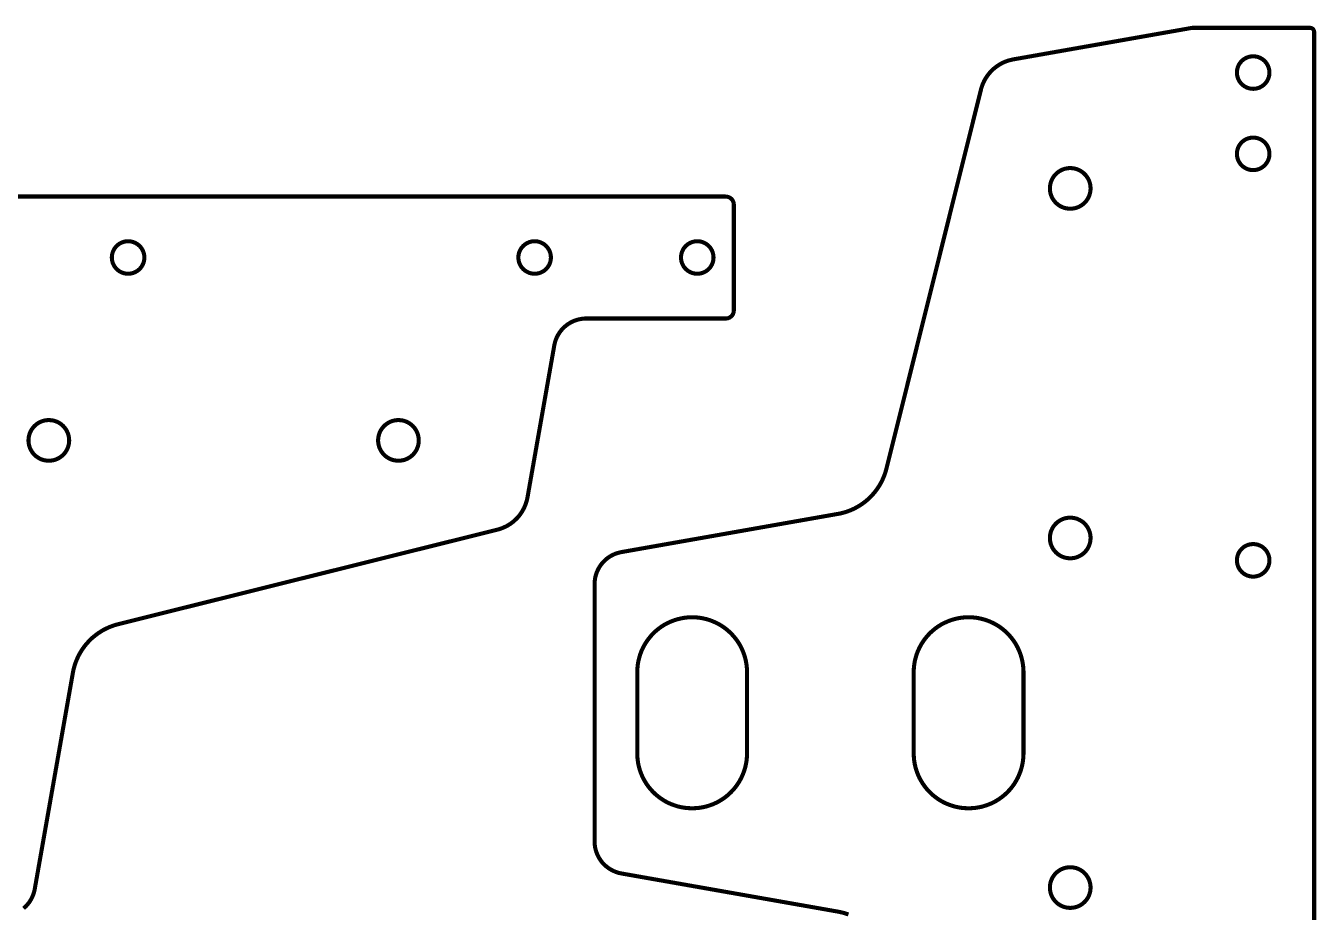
# Model space of a CAD drawing. Extents: x 0 to 1251, y 0 to 2501.
# Drawn here: x 928.1 to 1245.5, y 2282.3 to 2500.4 of the extents above; entities that cross this region are included whole.
import ezdxf

# ---------------------------------------------------------------- set-up
doc = ezdxf.new("R2010")
doc.units = 0
doc.layers.get('0').update_dxf_attribs({"linetype": 'CONTINUOUS'})

msp = doc.modelspace()

# ---------------------------------------------------------------- linework, layer by layer
at = {"color": 0, "const_width": 1}
for points in [[(1130.46, 2281.76), (1129.96, 2281.94), (1129.44, 2282.1), (1128.92, 2282.24), (1128.39, 2282.36), (1127.99, 2282.44), (1127.86, 2282.47), (1074.63, 2291.85), (1074.46, 2291.89), (1073.94, 2292), (1073.28, 2292.21), (1072.63, 2292.49), (1072.02, 2292.81), (1071.43, 2293.18), (1070.88, 2293.6), (1070.37, 2294.07), (1070, 2294.46), (1069.89, 2294.58), (1069.78, 2294.72), (1069.46, 2295.14), (1069.09, 2295.74), (1068.77, 2296.35), (1068.5, 2297), (1068.29, 2297.65), (1068.14, 2298.33), (1068.05, 2299.03), (1068.02, 2299.56), (1068.02, 2299.74), (1068.02, 2363.04), (1068.02, 2363.22), (1068.05, 2363.74), (1068.14, 2364.43), (1068.29, 2365.11), (1068.5, 2365.78), (1068.77, 2366.42), (1069.09, 2367.04), (1069.46, 2367.63), (1069.78, 2368.04), (1069.89, 2368.18), (1070, 2368.32), (1070.37, 2368.69), (1070.88, 2369.17), (1071.43, 2369.6), (1072.02, 2369.97), (1072.63, 2370.29), (1073.28, 2370.56), (1073.94, 2370.76), (1074.46, 2370.89), (1074.63, 2370.92), (1127.86, 2380.31), (1127.99, 2380.33), (1128.39, 2380.4), (1128.92, 2380.53), (1129.44, 2380.67), (1129.96, 2380.83), (1130.46, 2381.01), (1130.97, 2381.21), (1131.46, 2381.42), (1131.95, 2381.65), (1132.42, 2381.9), (1132.89, 2382.17), (1133.35, 2382.44), (1133.8, 2382.75), (1134.24, 2383.07), (1134.66, 2383.39), (1135.08, 2383.74), (1135.38, 2384.01), (1135.48, 2384.11), (1135.58, 2384.19), (1135.87, 2384.49), (1136.25, 2384.88), (1136.61, 2385.28), (1136.95, 2385.69), (1137.28, 2386.13), (1137.6, 2386.56), (1137.9, 2387), (1138.18, 2387.46), (1138.44, 2387.93), (1138.69, 2388.4), (1138.92, 2388.9), (1139.13, 2389.39), (1139.33, 2389.89), (1139.51, 2390.4), (1139.67, 2390.92), (1139.77, 2391.32), (1139.81, 2391.44), (1163.06, 2484.69), (1163.1, 2484.88), (1163.26, 2485.39), (1163.51, 2486.07), (1163.8, 2486.72), (1164.14, 2487.36), (1164.53, 2487.96), (1164.96, 2488.54), (1165.43, 2489.08), (1165.81, 2489.47), (1165.94, 2489.6), (1166.07, 2489.72), (1166.49, 2490.07), (1167.06, 2490.5), (1167.67, 2490.89), (1168.3, 2491.24), (1168.95, 2491.53), (1169.63, 2491.78), (1170.32, 2491.97), (1170.85, 2492.1), (1171.02, 2492.13), (1215.02, 2499.89), (1244.02, 2499.89), (1244.07, 2499.89), (1244.21, 2499.86), (1244.4, 2499.81), (1244.57, 2499.72), (1244.69, 2499.63), (1244.73, 2499.6), (1244.76, 2499.56), (1244.85, 2499.44), (1244.94, 2499.26), (1245, 2499.08), (1245.02, 2498.93), (1245.02, 2498.89), (1245.02, 2121.89)], [(723.274, 2458.39), (1100.27, 2458.39)], [(927.571, 2283.26), (927.706, 2283.38), (928.089, 2283.74), (928.561, 2284.25), (928.983, 2284.81), (929.357, 2285.39), (929.678, 2286), (929.944, 2286.65), (930.156, 2287.32), (930.276, 2287.83), (930.307, 2288), (939.693, 2341.24), (939.717, 2341.36), (939.797, 2341.76), (939.919, 2342.29), (940.061, 2342.81), (940.221, 2343.33), (940.4, 2343.83), (940.596, 2344.33), (940.81, 2344.83), (941.042, 2345.32), (941.29, 2345.79), (941.556, 2346.26), (941.837, 2346.72), (942.137, 2347.17), (942.453, 2347.61), (942.785, 2348.04), (943.132, 2348.44), (943.403, 2348.75), (943.494, 2348.86), (943.587, 2348.96), (943.872, 2349.25), (944.262, 2349.63), (944.665, 2349.99), (945.081, 2350.32), (945.507, 2350.65), (945.944, 2350.97), (946.393, 2351.26), (946.851, 2351.56), (947.321, 2351.82), (947.799, 2352.06), (948.285, 2352.29), (948.781, 2352.5), (949.283, 2352.69), (949.794, 2352.88), (950.313, 2353.04), (950.704, 2353.15), (950.836, 2353.18), (1044.09, 2376.43), (1044.26, 2376.47), (1044.78, 2376.63), (1045.46, 2376.88), (1046.11, 2377.18), (1046.74, 2377.51), (1047.35, 2377.9), (1047.93, 2378.33), (1048.47, 2378.81), (1048.86, 2379.18), (1048.98, 2379.31), (1049.11, 2379.44), (1049.46, 2379.86), (1049.89, 2380.43), (1050.27, 2381.04), (1050.62, 2381.67), (1050.92, 2382.32), (1051.16, 2383), (1051.37, 2383.69), (1051.48, 2384.22), (1051.52, 2384.39), (1058.11, 2421.78), (1058.14, 2421.94), (1058.26, 2422.46), (1058.47, 2423.13), (1058.74, 2423.78), (1059.06, 2424.39), (1059.43, 2424.97), (1059.86, 2425.53), (1060.33, 2426.04), (1060.71, 2426.4), (1060.85, 2426.51), (1060.98, 2426.63), (1061.4, 2426.94), (1061.99, 2427.32), (1062.61, 2427.64), (1063.25, 2427.9), (1063.92, 2428.11), (1064.59, 2428.26), (1065.29, 2428.36), (1065.81, 2428.39), (1065.99, 2428.39), (1100.27, 2428.38), (1100.32, 2428.38), (1100.47, 2428.39), (1100.67, 2428.42), (1100.86, 2428.46), (1101.04, 2428.53), (1101.22, 2428.61), (1101.38, 2428.71), (1101.54, 2428.83), (1101.65, 2428.93), (1101.69, 2428.96), (1101.72, 2429), (1101.82, 2429.11), (1101.94, 2429.26), (1102.04, 2429.43), (1102.12, 2429.61), (1102.19, 2429.79), (1102.23, 2429.99), (1102.26, 2430.18), (1102.27, 2430.32), (1102.27, 2430.38), (1102.27, 2456.38), (1102.27, 2456.43), (1102.26, 2456.58), (1102.23, 2456.78), (1102.18, 2456.97), (1102.12, 2457.15), (1102.03, 2457.33), (1101.93, 2457.49), (1101.82, 2457.65), (1101.69, 2457.79), (1101.55, 2457.92), (1101.39, 2458.03), (1101.23, 2458.14), (1101.05, 2458.22), (1100.87, 2458.28), (1100.68, 2458.33), (1100.48, 2458.36), (1100.33, 2458.38), (1100.27, 2458.38)]]:
    msp.add_lwpolyline(points, dxfattribs=at)
for points in [[(1234.02, 2488.89), (1234.02, 2488.78), (1234, 2488.47), (1233.94, 2488.08), (1233.84, 2487.69), (1233.7, 2487.33), (1233.53, 2486.97), (1233.33, 2486.65), (1233.1, 2486.35), (1232.85, 2486.06), (1232.56, 2485.81), (1232.25, 2485.57), (1231.93, 2485.38), (1231.57, 2485.19), (1231.21, 2485.07), (1230.82, 2484.97), (1230.43, 2484.9), (1230.12, 2484.89), (1230.02, 2484.89), (1229.92, 2484.89), (1229.61, 2484.9), (1229.21, 2484.97), (1228.83, 2485.07), (1228.46, 2485.19), (1228.11, 2485.38), (1227.78, 2485.57), (1227.47, 2485.81), (1227.19, 2486.06), (1226.93, 2486.35), (1226.7, 2486.65), (1226.5, 2486.97), (1226.33, 2487.33), (1226.2, 2487.69), (1226.1, 2488.08), (1226.04, 2488.47), (1226.02, 2488.78), (1226.02, 2488.89), (1226.02, 2488.99), (1226.04, 2489.29), (1226.1, 2489.69), (1226.2, 2490.07), (1226.33, 2490.44), (1226.5, 2490.79), (1226.7, 2491.13), (1226.93, 2491.43), (1227.19, 2491.71), (1227.47, 2491.97), (1227.78, 2492.21), (1228.11, 2492.4), (1228.46, 2492.57), (1228.83, 2492.71), (1229.21, 2492.81), (1229.61, 2492.86), (1229.92, 2492.89), (1230.02, 2492.89), (1230.12, 2492.89), (1230.43, 2492.86), (1230.82, 2492.81), (1231.21, 2492.71), (1231.57, 2492.57), (1231.93, 2492.4), (1232.25, 2492.21), (1232.56, 2491.97), (1232.85, 2491.71), (1233.1, 2491.43), (1233.33, 2491.13), (1233.53, 2490.79), (1233.7, 2490.44), (1233.84, 2490.07), (1233.94, 2489.69), (1234, 2489.29), (1234.02, 2488.99), (1234.02, 2488.89)], [(1234.02, 2468.89), (1234.02, 2468.78), (1234, 2468.47), (1233.94, 2468.08), (1233.84, 2467.69), (1233.7, 2467.33), (1233.53, 2466.97), (1233.33, 2466.65), (1233.1, 2466.35), (1232.85, 2466.06), (1232.56, 2465.81), (1232.25, 2465.57), (1231.93, 2465.38), (1231.57, 2465.19), (1231.21, 2465.07), (1230.82, 2464.97), (1230.43, 2464.9), (1230.12, 2464.89), (1230.02, 2464.89), (1229.92, 2464.89), (1229.61, 2464.9), (1229.21, 2464.97), (1228.83, 2465.07), (1228.46, 2465.19), (1228.11, 2465.38), (1227.78, 2465.57), (1227.47, 2465.81), (1227.19, 2466.06), (1226.93, 2466.35), (1226.7, 2466.65), (1226.5, 2466.97), (1226.33, 2467.33), (1226.2, 2467.69), (1226.1, 2468.08), (1226.04, 2468.47), (1226.02, 2468.78), (1226.02, 2468.89), (1226.02, 2468.99), (1226.04, 2469.29), (1226.1, 2469.69), (1226.2, 2470.07), (1226.33, 2470.44), (1226.5, 2470.79), (1226.7, 2471.13), (1226.93, 2471.43), (1227.19, 2471.71), (1227.47, 2471.97), (1227.78, 2472.21), (1228.11, 2472.4), (1228.46, 2472.57), (1228.83, 2472.71), (1229.21, 2472.81), (1229.61, 2472.86), (1229.92, 2472.89), (1230.02, 2472.89), (1230.12, 2472.89), (1230.43, 2472.86), (1230.82, 2472.81), (1231.21, 2472.71), (1231.57, 2472.57), (1231.93, 2472.4), (1232.25, 2472.21), (1232.56, 2471.97), (1232.85, 2471.71), (1233.1, 2471.43), (1233.33, 2471.13), (1233.53, 2470.79), (1233.7, 2470.44), (1233.84, 2470.07), (1233.94, 2469.69), (1234, 2469.29), (1234.02, 2468.99), (1234.02, 2468.89)], [(1190.02, 2460.39), (1190.02, 2460.26), (1189.99, 2459.88), (1189.92, 2459.38), (1189.79, 2458.9), (1189.63, 2458.44), (1189.42, 2458), (1189.16, 2457.58), (1188.88, 2457.21), (1188.55, 2456.85), (1188.2, 2456.53), (1187.81, 2456.24), (1187.4, 2455.99), (1186.96, 2455.78), (1186.51, 2455.61), (1186.03, 2455.49), (1185.53, 2455.42), (1185.15, 2455.39), (1185.02, 2455.39), (1184.89, 2455.39), (1184.51, 2455.42), (1184.01, 2455.49), (1183.53, 2455.61), (1183.07, 2455.78), (1182.63, 2455.99), (1182.22, 2456.24), (1181.84, 2456.53), (1181.48, 2456.85), (1181.16, 2457.21), (1180.87, 2457.58), (1180.62, 2458), (1180.41, 2458.44), (1180.24, 2458.9), (1180.12, 2459.38), (1180.04, 2459.88), (1180.02, 2460.26), (1180.02, 2460.39), (1180.02, 2460.51), (1180.04, 2460.9), (1180.12, 2461.39), (1180.24, 2461.88), (1180.41, 2462.33), (1180.62, 2462.76), (1180.87, 2463.18), (1181.16, 2463.57), (1181.48, 2463.92), (1181.84, 2464.25), (1182.22, 2464.53), (1182.63, 2464.78), (1183.07, 2464.99), (1183.53, 2465.17), (1184.01, 2465.28), (1184.51, 2465.36), (1184.89, 2465.39), (1185.02, 2465.39), (1185.15, 2465.39), (1185.53, 2465.36), (1186.03, 2465.28), (1186.51, 2465.17), (1186.96, 2464.99), (1187.4, 2464.78), (1187.81, 2464.53), (1188.2, 2464.25), (1188.55, 2463.92), (1188.88, 2463.57), (1189.16, 2463.18), (1189.42, 2462.76), (1189.63, 2462.33), (1189.79, 2461.88), (1189.92, 2461.39), (1189.99, 2460.9), (1190.02, 2460.51), (1190.02, 2460.39)], [(957.274, 2443.39), (957.274, 2443.29), (957.254, 2442.99), (957.193, 2442.58), (957.094, 2442.19), (956.96, 2441.83), (956.792, 2441.49), (956.59, 2441.15), (956.361, 2440.85), (956.103, 2440.56), (955.818, 2440.31), (955.511, 2440.07), (955.181, 2439.88), (954.831, 2439.71), (954.464, 2439.57), (954.081, 2439.47), (953.683, 2439.42), (953.376, 2439.39), (953.274, 2439.39), (953.172, 2439.39), (952.865, 2439.42), (952.468, 2439.47), (952.085, 2439.57), (951.717, 2439.71), (951.368, 2439.88), (951.038, 2440.07), (950.729, 2440.31), (950.446, 2440.56), (950.188, 2440.85), (949.957, 2441.15), (949.757, 2441.49), (949.589, 2441.83), (949.454, 2442.19), (949.356, 2442.58), (949.294, 2442.99), (949.274, 2443.29), (949.274, 2443.39), (949.274, 2443.49), (949.294, 2443.81), (949.356, 2444.19), (949.454, 2444.58), (949.589, 2444.94), (949.757, 2445.29), (949.957, 2445.63), (950.188, 2445.93), (950.446, 2446.22), (950.729, 2446.47), (951.038, 2446.71), (951.368, 2446.9), (951.717, 2447.07), (952.085, 2447.21), (952.468, 2447.31), (952.865, 2447.38), (953.172, 2447.39), (953.274, 2447.39), (953.376, 2447.39), (953.683, 2447.38), (954.081, 2447.31), (954.464, 2447.21), (954.831, 2447.07), (955.181, 2446.9), (955.511, 2446.71), (955.818, 2446.47), (956.103, 2446.22), (956.361, 2445.93), (956.59, 2445.63), (956.792, 2445.29), (956.96, 2444.94), (957.094, 2444.58), (957.193, 2444.19), (957.254, 2443.81), (957.274, 2443.49), (957.274, 2443.39)], [(1057.27, 2443.39), (1057.27, 2443.29), (1057.25, 2442.99), (1057.19, 2442.58), (1057.09, 2442.19), (1056.96, 2441.83), (1056.79, 2441.49), (1056.59, 2441.15), (1056.36, 2440.85), (1056.1, 2440.56), (1055.82, 2440.31), (1055.51, 2440.07), (1055.18, 2439.88), (1054.83, 2439.71), (1054.46, 2439.57), (1054.08, 2439.47), (1053.68, 2439.42), (1053.38, 2439.39), (1053.27, 2439.39), (1053.17, 2439.39), (1052.87, 2439.42), (1052.47, 2439.47), (1052.08, 2439.57), (1051.72, 2439.71), (1051.37, 2439.88), (1051.04, 2440.07), (1050.73, 2440.31), (1050.45, 2440.56), (1050.19, 2440.85), (1049.96, 2441.15), (1049.76, 2441.49), (1049.59, 2441.83), (1049.45, 2442.19), (1049.36, 2442.58), (1049.29, 2442.99), (1049.27, 2443.29), (1049.27, 2443.39), (1049.27, 2443.49), (1049.29, 2443.81), (1049.36, 2444.19), (1049.45, 2444.58), (1049.59, 2444.94), (1049.76, 2445.29), (1049.96, 2445.63), (1050.19, 2445.93), (1050.45, 2446.22), (1050.73, 2446.47), (1051.04, 2446.71), (1051.37, 2446.9), (1051.72, 2447.07), (1052.08, 2447.21), (1052.47, 2447.31), (1052.87, 2447.38), (1053.17, 2447.39), (1053.27, 2447.39), (1053.38, 2447.39), (1053.68, 2447.38), (1054.08, 2447.31), (1054.46, 2447.21), (1054.83, 2447.07), (1055.18, 2446.9), (1055.51, 2446.71), (1055.82, 2446.47), (1056.1, 2446.22), (1056.36, 2445.93), (1056.59, 2445.63), (1056.79, 2445.29), (1056.96, 2444.94), (1057.09, 2444.58), (1057.19, 2444.19), (1057.25, 2443.81), (1057.27, 2443.49), (1057.27, 2443.39)], [(1097.27, 2443.39), (1097.27, 2443.29), (1097.25, 2442.99), (1097.19, 2442.58), (1097.09, 2442.19), (1096.96, 2441.83), (1096.79, 2441.49), (1096.59, 2441.15), (1096.36, 2440.85), (1096.1, 2440.56), (1095.82, 2440.31), (1095.51, 2440.07), (1095.18, 2439.88), (1094.83, 2439.71), (1094.46, 2439.57), (1094.08, 2439.47), (1093.68, 2439.42), (1093.38, 2439.39), (1093.27, 2439.39), (1093.17, 2439.39), (1092.87, 2439.42), (1092.47, 2439.47), (1092.08, 2439.57), (1091.72, 2439.71), (1091.37, 2439.88), (1091.04, 2440.07), (1090.73, 2440.31), (1090.45, 2440.56), (1090.19, 2440.85), (1089.96, 2441.15), (1089.76, 2441.49), (1089.59, 2441.83), (1089.45, 2442.19), (1089.36, 2442.58), (1089.29, 2442.99), (1089.27, 2443.29), (1089.27, 2443.39), (1089.27, 2443.49), (1089.29, 2443.81), (1089.36, 2444.19), (1089.45, 2444.58), (1089.59, 2444.94), (1089.76, 2445.29), (1089.96, 2445.63), (1090.19, 2445.93), (1090.45, 2446.22), (1090.73, 2446.47), (1091.04, 2446.71), (1091.37, 2446.9), (1091.72, 2447.07), (1092.08, 2447.21), (1092.47, 2447.31), (1092.87, 2447.38), (1093.17, 2447.39), (1093.27, 2447.39), (1093.38, 2447.39), (1093.68, 2447.38), (1094.08, 2447.31), (1094.46, 2447.21), (1094.83, 2447.07), (1095.18, 2446.9), (1095.51, 2446.71), (1095.82, 2446.47), (1096.1, 2446.22), (1096.36, 2445.93), (1096.59, 2445.63), (1096.79, 2445.29), (1096.96, 2444.94), (1097.09, 2444.58), (1097.19, 2444.19), (1097.25, 2443.81), (1097.27, 2443.49), (1097.27, 2443.39)], [(938.774, 2398.39), (938.774, 2398.26), (938.749, 2397.88), (938.672, 2397.39), (938.549, 2396.9), (938.381, 2396.44), (938.171, 2396.01), (937.921, 2395.6), (937.632, 2395.21), (937.31, 2394.86), (936.954, 2394.53), (936.569, 2394.25), (936.157, 2394), (935.721, 2393.78), (935.261, 2393.61), (934.782, 2393.49), (934.285, 2393.42), (933.901, 2393.39), (933.774, 2393.39), (933.646, 2393.39), (933.262, 2393.42), (932.767, 2393.49), (932.288, 2393.61), (931.828, 2393.78), (931.39, 2394), (930.979, 2394.25), (930.593, 2394.53), (930.239, 2394.86), (929.915, 2395.21), (929.628, 2395.6), (929.378, 2396.01), (929.167, 2396.44), (928.999, 2396.9), (928.875, 2397.39), (928.8, 2397.88), (928.774, 2398.26), (928.774, 2398.39), (928.774, 2398.51), (928.8, 2398.9), (928.875, 2399.4), (928.999, 2399.88), (929.167, 2400.33), (929.378, 2400.78), (929.628, 2401.18), (929.915, 2401.57), (930.239, 2401.93), (930.593, 2402.25), (930.979, 2402.54), (931.39, 2402.79), (931.828, 2403), (932.288, 2403.17), (932.767, 2403.29), (933.262, 2403.36), (933.646, 2403.39), (933.774, 2403.39), (933.901, 2403.39), (934.285, 2403.36), (934.782, 2403.29), (935.261, 2403.17), (935.721, 2403), (936.157, 2402.79), (936.569, 2402.54), (936.954, 2402.25), (937.31, 2401.93), (937.632, 2401.57), (937.921, 2401.18), (938.171, 2400.78), (938.381, 2400.33), (938.549, 2399.88), (938.672, 2399.4), (938.749, 2398.9), (938.774, 2398.51), (938.774, 2398.39)], [(1024.77, 2398.39), (1024.77, 2398.26), (1024.75, 2397.88), (1024.67, 2397.39), (1024.55, 2396.9), (1024.38, 2396.44), (1024.17, 2396.01), (1023.92, 2395.6), (1023.63, 2395.21), (1023.31, 2394.86), (1022.95, 2394.53), (1022.57, 2394.25), (1022.16, 2394), (1021.72, 2393.78), (1021.26, 2393.61), (1020.78, 2393.49), (1020.28, 2393.42), (1019.9, 2393.39), (1019.77, 2393.39), (1019.65, 2393.39), (1019.26, 2393.42), (1018.77, 2393.49), (1018.29, 2393.61), (1017.83, 2393.78), (1017.39, 2394), (1016.98, 2394.25), (1016.59, 2394.53), (1016.24, 2394.86), (1015.92, 2395.21), (1015.63, 2395.6), (1015.38, 2396.01), (1015.17, 2396.44), (1015, 2396.9), (1014.88, 2397.39), (1014.8, 2397.88), (1014.77, 2398.26), (1014.77, 2398.39), (1014.77, 2398.51), (1014.8, 2398.9), (1014.88, 2399.4), (1015, 2399.88), (1015.17, 2400.33), (1015.38, 2400.78), (1015.63, 2401.18), (1015.92, 2401.57), (1016.24, 2401.93), (1016.59, 2402.25), (1016.98, 2402.54), (1017.39, 2402.79), (1017.83, 2403), (1018.29, 2403.17), (1018.77, 2403.29), (1019.26, 2403.36), (1019.65, 2403.39), (1019.77, 2403.39), (1019.9, 2403.39), (1020.28, 2403.36), (1020.78, 2403.29), (1021.26, 2403.17), (1021.72, 2403), (1022.16, 2402.79), (1022.57, 2402.54), (1022.95, 2402.25), (1023.31, 2401.93), (1023.63, 2401.57), (1023.92, 2401.18), (1024.17, 2400.78), (1024.38, 2400.33), (1024.55, 2399.88), (1024.67, 2399.4), (1024.75, 2398.9), (1024.77, 2398.51), (1024.77, 2398.39)], [(1190.02, 2374.39), (1190.02, 2374.26), (1189.99, 2373.88), (1189.92, 2373.38), (1189.79, 2372.9), (1189.63, 2372.44), (1189.42, 2372), (1189.16, 2371.58), (1188.88, 2371.21), (1188.55, 2370.85), (1188.2, 2370.53), (1187.81, 2370.24), (1187.4, 2369.99), (1186.96, 2369.78), (1186.51, 2369.61), (1186.03, 2369.49), (1185.53, 2369.42), (1185.15, 2369.39), (1185.02, 2369.39), (1184.89, 2369.39), (1184.51, 2369.42), (1184.01, 2369.49), (1183.53, 2369.61), (1183.07, 2369.78), (1182.63, 2369.99), (1182.22, 2370.24), (1181.84, 2370.53), (1181.48, 2370.85), (1181.16, 2371.21), (1180.87, 2371.58), (1180.62, 2372), (1180.41, 2372.44), (1180.24, 2372.9), (1180.12, 2373.38), (1180.04, 2373.88), (1180.02, 2374.26), (1180.02, 2374.39), (1180.02, 2374.51), (1180.04, 2374.9), (1180.12, 2375.39), (1180.24, 2375.88), (1180.41, 2376.33), (1180.62, 2376.76), (1180.87, 2377.18), (1181.16, 2377.57), (1181.48, 2377.92), (1181.84, 2378.25), (1182.22, 2378.53), (1182.63, 2378.78), (1183.07, 2378.99), (1183.53, 2379.17), (1184.01, 2379.28), (1184.51, 2379.36), (1184.89, 2379.39), (1185.02, 2379.39), (1185.15, 2379.39), (1185.53, 2379.36), (1186.03, 2379.28), (1186.51, 2379.17), (1186.96, 2378.99), (1187.4, 2378.78), (1187.81, 2378.53), (1188.2, 2378.25), (1188.55, 2377.92), (1188.88, 2377.57), (1189.16, 2377.18), (1189.42, 2376.76), (1189.63, 2376.33), (1189.79, 2375.88), (1189.92, 2375.39), (1189.99, 2374.9), (1190.02, 2374.51), (1190.02, 2374.39)], [(1234.02, 2368.89), (1234.02, 2368.78), (1234, 2368.47), (1233.94, 2368.08), (1233.84, 2367.69), (1233.7, 2367.33), (1233.53, 2366.97), (1233.33, 2366.65), (1233.1, 2366.35), (1232.85, 2366.06), (1232.56, 2365.81), (1232.25, 2365.57), (1231.93, 2365.38), (1231.57, 2365.19), (1231.21, 2365.07), (1230.82, 2364.97), (1230.43, 2364.9), (1230.12, 2364.89), (1230.02, 2364.89), (1229.92, 2364.89), (1229.61, 2364.9), (1229.21, 2364.97), (1228.83, 2365.07), (1228.46, 2365.19), (1228.11, 2365.38), (1227.78, 2365.57), (1227.47, 2365.81), (1227.19, 2366.06), (1226.93, 2366.35), (1226.7, 2366.65), (1226.5, 2366.97), (1226.33, 2367.33), (1226.2, 2367.69), (1226.1, 2368.08), (1226.04, 2368.47), (1226.02, 2368.78), (1226.02, 2368.89), (1226.02, 2368.99), (1226.04, 2369.29), (1226.1, 2369.69), (1226.2, 2370.07), (1226.33, 2370.44), (1226.5, 2370.79), (1226.7, 2371.13), (1226.93, 2371.43), (1227.19, 2371.71), (1227.47, 2371.97), (1227.78, 2372.21), (1228.11, 2372.4), (1228.46, 2372.57), (1228.83, 2372.71), (1229.21, 2372.81), (1229.61, 2372.86), (1229.92, 2372.89), (1230.02, 2372.89), (1230.12, 2372.89), (1230.43, 2372.86), (1230.82, 2372.81), (1231.21, 2372.71), (1231.57, 2372.57), (1231.93, 2372.4), (1232.25, 2372.21), (1232.56, 2371.97), (1232.85, 2371.71), (1233.1, 2371.43), (1233.33, 2371.13), (1233.53, 2370.79), (1233.7, 2370.44), (1233.84, 2370.07), (1233.94, 2369.69), (1234, 2369.29), (1234.02, 2368.99), (1234.02, 2368.89)], [(1078.52, 2341.39), (1078.52, 2341.61), (1078.55, 2342.29), (1078.64, 2343.17), (1078.78, 2344.06), (1078.99, 2344.9), (1079.24, 2345.75), (1079.55, 2346.57), (1079.91, 2347.36), (1080.33, 2348.14), (1080.79, 2348.88), (1081.3, 2349.58), (1081.85, 2350.26), (1082.45, 2350.92), (1083.09, 2351.51), (1083.78, 2352.08), (1084.5, 2352.6), (1085.07, 2352.96), (1085.27, 2353.08), (1085.46, 2353.19), (1086.06, 2353.5), (1086.88, 2353.86), (1087.71, 2354.18), (1088.55, 2354.43), (1089.41, 2354.63), (1090.27, 2354.78), (1091.14, 2354.86), (1092.02, 2354.89), (1092.89, 2354.86), (1093.76, 2354.78), (1094.63, 2354.63), (1095.48, 2354.43), (1096.33, 2354.18), (1097.16, 2353.86), (1097.97, 2353.5), (1098.57, 2353.19), (1098.77, 2353.08), (1098.96, 2352.96), (1099.53, 2352.6), (1100.26, 2352.08), (1100.94, 2351.51), (1101.58, 2350.92), (1102.18, 2350.26), (1102.74, 2349.58), (1103.25, 2348.88), (1103.71, 2348.14), (1104.12, 2347.36), (1104.48, 2346.57), (1104.79, 2345.75), (1105.05, 2344.9), (1105.25, 2344.06), (1105.4, 2343.17), (1105.49, 2342.29), (1105.52, 2341.61), (1105.52, 2341.39), (1105.52, 2321.39), (1105.52, 2321.17), (1105.49, 2320.49), (1105.4, 2319.6), (1105.25, 2318.72), (1105.05, 2317.86), (1104.79, 2317.03), (1104.48, 2316.21), (1104.12, 2315.4), (1103.71, 2314.64), (1103.25, 2313.89), (1102.74, 2313.18), (1102.18, 2312.5), (1101.58, 2311.86), (1100.94, 2311.25), (1100.26, 2310.69), (1099.53, 2310.17), (1098.96, 2309.81), (1098.77, 2309.69), (1098.57, 2309.58), (1097.97, 2309.26), (1097.16, 2308.9), (1096.33, 2308.6), (1095.48, 2308.33), (1094.63, 2308.14), (1093.76, 2308), (1092.89, 2307.92), (1092.02, 2307.89), (1091.14, 2307.92), (1090.27, 2308), (1089.41, 2308.14), (1088.55, 2308.33), (1087.71, 2308.6), (1086.88, 2308.9), (1086.06, 2309.26), (1085.46, 2309.58), (1085.27, 2309.69), (1085.07, 2309.81), (1084.5, 2310.17), (1083.78, 2310.69), (1083.09, 2311.25), (1082.45, 2311.86), (1081.85, 2312.5), (1081.3, 2313.18), (1080.79, 2313.89), (1080.33, 2314.64), (1079.91, 2315.4), (1079.55, 2316.21), (1079.24, 2317.03), (1078.99, 2317.86), (1078.78, 2318.72), (1078.64, 2319.6), (1078.55, 2320.49), (1078.52, 2321.17), (1078.52, 2321.39), (1078.52, 2341.39)], [(1173.52, 2341.39), (1173.52, 2341.61), (1173.49, 2342.29), (1173.4, 2343.17), (1173.25, 2344.06), (1173.05, 2344.9), (1172.79, 2345.75), (1172.48, 2346.57), (1172.12, 2347.36), (1171.71, 2348.14), (1171.25, 2348.88), (1170.74, 2349.58), (1170.18, 2350.26), (1169.58, 2350.92), (1168.94, 2351.51), (1168.26, 2352.08), (1167.53, 2352.6), (1166.96, 2352.96), (1166.77, 2353.08), (1166.57, 2353.19), (1165.97, 2353.5), (1165.16, 2353.86), (1164.33, 2354.18), (1163.48, 2354.43), (1162.63, 2354.63), (1161.76, 2354.78), (1160.89, 2354.86), (1160.02, 2354.89), (1159.14, 2354.86), (1158.27, 2354.78), (1157.41, 2354.63), (1156.55, 2354.43), (1155.71, 2354.18), (1154.88, 2353.86), (1154.06, 2353.5), (1153.46, 2353.19), (1153.27, 2353.08), (1153.07, 2352.96), (1152.5, 2352.6), (1151.78, 2352.08), (1151.09, 2351.51), (1150.45, 2350.92), (1149.85, 2350.26), (1149.3, 2349.58), (1148.79, 2348.88), (1148.33, 2348.14), (1147.91, 2347.36), (1147.55, 2346.57), (1147.24, 2345.75), (1146.99, 2344.9), (1146.78, 2344.06), (1146.64, 2343.17), (1146.55, 2342.29), (1146.52, 2341.61), (1146.52, 2341.39), (1146.52, 2321.39), (1146.52, 2321.17), (1146.55, 2320.49), (1146.64, 2319.6), (1146.78, 2318.72), (1146.99, 2317.86), (1147.24, 2317.03), (1147.55, 2316.21), (1147.91, 2315.4), (1148.33, 2314.64), (1148.79, 2313.89), (1149.3, 2313.18), (1149.85, 2312.5), (1150.45, 2311.86), (1151.09, 2311.25), (1151.78, 2310.69), (1152.5, 2310.17), (1153.07, 2309.81), (1153.27, 2309.69), (1153.46, 2309.58), (1154.06, 2309.26), (1154.88, 2308.9), (1155.71, 2308.6), (1156.55, 2308.33), (1157.41, 2308.14), (1158.27, 2308), (1159.14, 2307.92), (1160.02, 2307.89), (1160.89, 2307.92), (1161.76, 2308), (1162.63, 2308.14), (1163.48, 2308.33), (1164.33, 2308.6), (1165.16, 2308.9), (1165.97, 2309.26), (1166.57, 2309.58), (1166.77, 2309.69), (1166.96, 2309.81), (1167.53, 2310.17), (1168.26, 2310.69), (1168.94, 2311.25), (1169.58, 2311.86), (1170.18, 2312.5), (1170.74, 2313.18), (1171.25, 2313.89), (1171.71, 2314.64), (1172.12, 2315.4), (1172.48, 2316.21), (1172.79, 2317.03), (1173.05, 2317.86), (1173.25, 2318.72), (1173.4, 2319.6), (1173.49, 2320.49), (1173.52, 2321.17), (1173.52, 2321.39), (1173.52, 2341.39)], [(1190.02, 2288.39), (1190.02, 2288.26), (1189.99, 2287.88), (1189.92, 2287.38), (1189.79, 2286.9), (1189.63, 2286.44), (1189.42, 2286), (1189.16, 2285.58), (1188.88, 2285.21), (1188.55, 2284.85), (1188.2, 2284.53), (1187.81, 2284.24), (1187.4, 2283.99), (1186.96, 2283.78), (1186.51, 2283.61), (1186.03, 2283.49), (1185.53, 2283.42), (1185.15, 2283.39), (1185.02, 2283.39), (1184.89, 2283.39), (1184.51, 2283.42), (1184.01, 2283.49), (1183.53, 2283.61), (1183.07, 2283.78), (1182.63, 2283.99), (1182.22, 2284.24), (1181.84, 2284.53), (1181.48, 2284.85), (1181.16, 2285.21), (1180.87, 2285.58), (1180.62, 2286), (1180.41, 2286.44), (1180.24, 2286.9), (1180.12, 2287.38), (1180.04, 2287.88), (1180.02, 2288.26), (1180.02, 2288.39), (1180.02, 2288.51), (1180.04, 2288.9), (1180.12, 2289.39), (1180.24, 2289.88), (1180.41, 2290.33), (1180.62, 2290.76), (1180.87, 2291.18), (1181.16, 2291.57), (1181.48, 2291.92), (1181.84, 2292.25), (1182.22, 2292.53), (1182.63, 2292.78), (1183.07, 2292.99), (1183.53, 2293.17), (1184.01, 2293.28), (1184.51, 2293.36), (1184.89, 2293.39), (1185.02, 2293.39), (1185.15, 2293.39), (1185.53, 2293.36), (1186.03, 2293.28), (1186.51, 2293.17), (1186.96, 2292.99), (1187.4, 2292.78), (1187.81, 2292.53), (1188.2, 2292.25), (1188.55, 2291.92), (1188.88, 2291.57), (1189.16, 2291.18), (1189.42, 2290.76), (1189.63, 2290.33), (1189.79, 2289.88), (1189.92, 2289.39), (1189.99, 2288.9), (1190.02, 2288.51), (1190.02, 2288.39)]]:
    msp.add_lwpolyline(points, close=True, dxfattribs=at)

doc.saveas('drawing.dxf')
